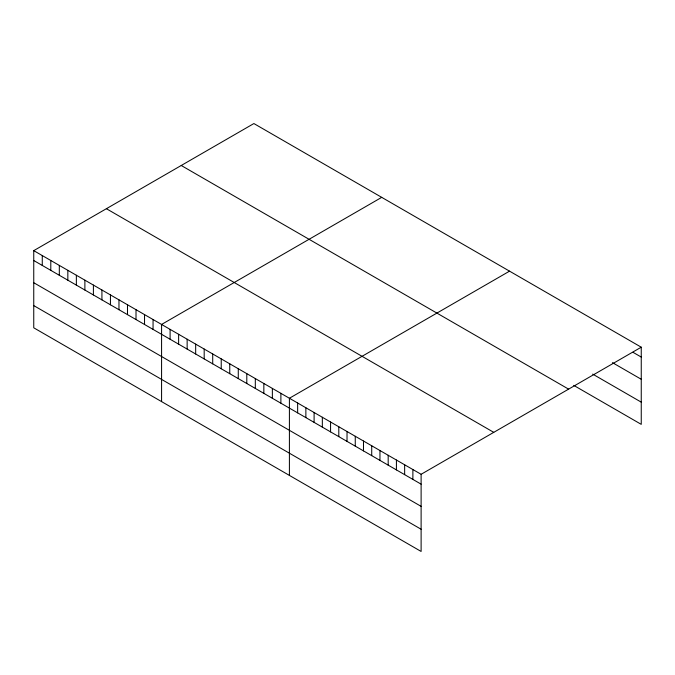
<?xml version="1.0" encoding="UTF-8"?>
<svg xmlns="http://www.w3.org/2000/svg" width="675" height="675" viewBox="0 0 675 675"><rect width="100%" height="100%" fill="white"/><g stroke="black" fill="none" stroke-linecap="round" stroke-linejoin="round"><path stroke-width="1.01" d="M33.75 250.644L421.116 474.289L421.116 551.45L33.75 327.805L33.75 250.644L253.884 123.55L641.25 347.195L641.25 424.356L573.75 385.383M381.721 197.353L161.578 324.447L161.578 401.608M509.549 271.156L289.406 398.25L289.406 475.411M421.116 474.289L641.25 347.195M633.015 352.308L641.25 357.058M612.436 362.635L641.25 379.266M592.684 374.11L641.25 402.148M181.246 165.493L568.603 389.137M106.397 208.71L493.754 432.346M33.75 260.516L421.116 484.161M33.75 282.724L421.116 506.36M33.75 305.598L421.116 529.242M412.881 469.538L412.881 479.402M404.646 464.788L404.646 474.652M396.419 460.029L396.419 469.901M388.184 455.279L388.184 465.151M379.957 450.529L379.957 460.392M371.723 445.778L371.723 455.642M363.488 441.02L363.488 450.892M355.261 436.269L355.261 446.141M347.026 431.519L347.026 441.382M338.799 426.769L338.799 436.632M330.564 422.01L330.564 431.882M322.338 417.26L322.338 427.132M314.103 412.509L314.103 422.373M305.868 407.759L305.868 417.623M297.641 403L297.641 412.872M280.884 393.331L280.884 403.203M272.363 388.412L272.363 398.275M263.841 383.493L263.841 393.356M255.319 378.574L255.319 388.437M246.797 373.655L246.797 383.518M238.275 368.727L238.275 378.599M229.753 363.808L229.753 373.68M221.231 358.889L221.231 368.761M212.709 353.97L212.709 363.842M204.188 349.051L204.188 358.914M195.666 344.132L195.666 353.995M187.144 339.213L187.144 349.076M178.622 334.294L178.622 344.157M170.1 329.366L170.1 339.238M153.056 319.528L153.056 329.4M144.534 314.609L144.534 324.481M136.012 309.69L136.012 319.553M127.491 304.771L127.491 314.634M118.969 299.852L118.969 309.715M110.447 294.933L110.447 304.796M101.925 290.005L101.925 299.877M93.403 285.086L93.403 294.958M84.881 280.167L84.881 290.039M76.359 275.248L76.359 285.12M67.838 270.329L67.838 280.192M59.316 265.41L59.316 275.273M50.794 260.491L50.794 270.354M42.272 255.572L42.272 265.435"/></g></svg>
